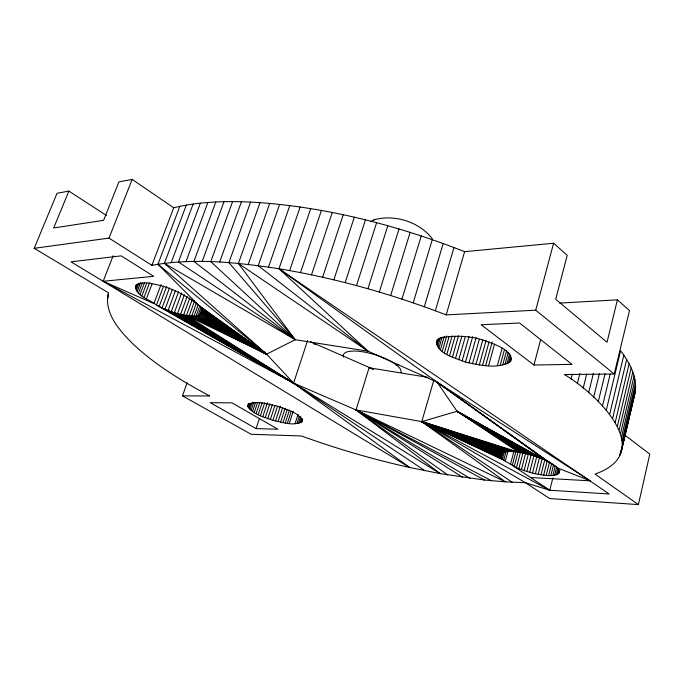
<?xml version="1.0" encoding="UTF-8"?>
<svg xmlns="http://www.w3.org/2000/svg" width="684" height="684" viewBox="0 0 684 684"><rect width="100%" height="100%" fill="white"/><g stroke="black" fill="none" stroke-linecap="round" stroke-linejoin="round"><path stroke-width="1.03" d="M624.432 434.81L649.8 454.133L638.403 504.595L595.037 474.089C658.264 451.765 595.345 392.625 564.403 374.558L614.241 374.02L629.502 310.579L617.413 299.849L559.589 303.097M621.747 449.704L634.795 393.89C638.163 378.166 629.819 362.853 620.576 350.755L606.289 410.169M106.473 215.477L68.87 191.093L57.037 193.273L34.2 248.309L109.004 238.109L151.882 265.341C193.931 257.68 237.083 262.357 278.969 268.752L609.145 493.976L549.782 490.248L525.449 482.724L505.459 481.861L484.46 480.031L440.222 473.627L293.59 383.108L156.448 305.073C150.412 299.609 133.243 295.582 136.253 284.595M187.125 382.843L182.474 395.865L209.68 395.959C181.927 381.15 154.618 364.649 131.773 342.804C119.007 329.816 103.626 312.52 108.465 292.82L34.2 248.309M247.676 405.774C254.474 399.08 268.667 404.689 277.242 406.099C285.886 409.605 298.429 411.777 302.516 421.019C294.693 427.038 281.97 422.002 272.907 420.369C264.195 416.941 252.302 414.675 247.676 405.774L248.36 403.757M617.413 299.849L607.024 342.265L555.707 299.276L567.224 255.329L553.604 243.248L464.616 251.661C399.165 225.977 330.252 207.953 260.014 202.626L238.408 263.46L368.035 351.191L437.085 382.159L548.294 461.58C568.635 472.687 557.118 477.8 540.984 474.747C531.759 473.268 522.653 470.669 514.274 466.497C509.794 462.863 499.046 460.298 500.979 452.902M622.243 446.703L635.376 390.547M620.901 452.586L634.795 393.89M620.559 433.434L634.077 375.935M621.551 436.931L634.957 379.765M622.158 440.308L635.462 383.476M622.389 443.565L635.598 387.076M619.704 455.33L620.927 450.123M615.241 422.267L629.109 363.785M617.413 426.098L631.161 367.941M619.182 429.826L632.811 371.993M612.667 418.334L626.672 359.527M609.683 414.299L623.825 355.184M602.484 405.954L610.205 374.037M598.269 401.662L605.066 373.721M593.644 397.284L599.398 373.78M588.608 392.847L593.413 373.344M163.51 286.168L156.448 305.073C168.042 311.16 180.867 315.752 194.085 315.999C201.549 317.692 205.722 309.33 198.676 305.286L157.953 264.238L179.824 206.354C206.158 200.934 233.278 200.908 260.014 202.626M556.186 474.816L557.734 468.617M557.451 474.363L558.742 469.19M558.435 473.807L559.204 470.695M559.11 473.148L559.871 470.096M583.153 388.35L586.735 373.917M550.842 475.483L553.424 465.214M552.86 475.38L555.186 466.12M113.185 255.671L103.156 281.286L153.72 276.31L121.162 255.85L70.991 261.835L103.156 281.286L293.59 383.108L356.056 409.938L421.797 421.609L549.782 490.248L552.852 477.979M577.305 383.792L579.895 373.438M554.647 475.149L556.716 466.907M543.66 475.098L547.285 460.785M546.217 475.346L549.577 462.033M571.054 379.192L572.337 374.08M548.619 475.474L551.714 463.171M538.214 474.286L542.104 458.981M540.984 474.747L544.874 459.434M532.52 473.054L536.692 456.767M535.384 473.721L539.548 457.416M526.834 471.481L531.297 454.193M529.664 472.311L534.11 455.014M518.865 468.617L523.106 452.338M521.413 469.626L525.628 453.355M524.072 470.583L528.287 454.313M516.01 451.132L512.273 465.402L549.782 490.248M514.274 466.497L518.002 452.235M516.48 467.574L520.729 451.286M533.956 365.025L481.126 324.729L519.635 323.01L571.978 364.367L533.956 365.025L540.693 339.444M510.495 464.316L513.983 451.047M436.401 342.547C437.76 337.255 444.626 337.015 449.08 336.631C460.178 335.639 471.43 336.545 482.117 339.76C491.146 343.522 512.444 348.301 510.666 361.186C497.892 369.864 479.732 365.034 465.505 362.092C456.04 357.971 433.801 353.483 437.315 339.29M503.227 451.56L501.586 457.733L421.797 421.609L433.741 380.415M504.484 451.585L502.578 458.776L421.797 421.609L457.049 411.272L548.235 461.828L278.969 268.752L300.156 206.978M506.297 450.619L503.851 459.845L421.797 421.609L505.459 481.861L356.056 409.938L369.078 367.761L428.013 377.38M508.092 450.696L505.391 460.939L421.797 421.609L512.248 482.263M614.241 374.02L535.734 310.194L553.604 243.248M501.218 452.107L500.44 454.928L421.797 421.609L525.449 482.724L549.714 498.559L638.403 504.595M501.338 452.705L500.508 455.8L421.797 421.609L518.438 452.124L533.161 455.467L543.934 459.571M501.996 452.62L500.893 456.732L421.797 421.609L515.693 451.782L518.438 452.124L457.049 411.272L437.085 382.159L590.181 480.809L530.485 477.509M506.887 363.922L509.666 353.671M508.503 363.153L510.726 354.928M509.768 362.238L511.162 357.091M510.666 361.186L511.487 358.142M500.184 365.299L504.347 350.02M502.697 365.008L506.587 350.712M504.946 364.546L508.28 352.26M497.413 365.436L502.141 348.147M488.615 365.589L494.575 343.984M482.545 365.359L489.094 341.778M485.674 365.555L492.206 341.932M475.902 364.495L482.759 339.948M479.279 364.999L486.127 340.427M468.976 363.024L476.158 337.503M472.456 363.828L479.33 339.315M462.068 361.032L469.01 336.554M465.505 362.092L472.712 336.588M458.716 359.861L465.394 336.4M452.406 357.236L458.545 335.81M455.484 358.596L461.897 336.152M446.832 354.338L452.141 335.938M449.508 355.817L455.091 336.417M440.411 349.738L444.292 336.4M442.257 351.285L446.712 335.912M444.412 352.824L449.14 336.451M436.46 343.855L437.649 339.794M436.905 345.249L438.974 338.152M186.296 205.106L164.399 263.306L295.249 339.7L368.035 351.191L278.969 268.752C336.109 278.251 392.137 294.086 446.165 314.897L464.616 251.661M437.717 346.702L440.376 337.597M438.897 348.207L442.129 337.092M435.315 310.775L453.988 247.523M424.311 306.765L443.198 243.513M413.187 302.884L432.279 239.648M401.953 299.13L421.258 235.929M390.641 295.514L410.152 232.372M379.287 292.059L398.994 228.978M367.898 288.751L387.811 225.754M356.518 285.613L376.61 222.719M298.455 423.345L300.738 416.274M299.789 423.097L301.422 418.044M345.163 282.646L365.436 219.872M300.883 422.738L302.191 418.685M301.704 422.267L302.687 419.224M295.103 423.481L298.036 414.427M296.882 423.473L299.173 416.419M285.228 423.028L289.477 410.032M333.852 279.859L354.303 217.213M287.365 423.242L291.281 411.229M289.323 423.345L293.239 411.315M278.063 421.72L282.654 407.767M280.551 422.259L285.134 408.297M491.565 480.749L356.056 409.938L440.222 473.627L409.622 467.488L293.59 383.108L307.586 340.478M282.954 422.695L287.203 409.716M272.907 420.369L277.516 406.424M322.626 277.251L343.24 214.75M275.498 421.087L280.431 406.142M265.187 417.744L269.829 403.808M267.726 418.685L272.352 404.748M270.308 419.566L274.925 405.621M256.072 428.594L277.926 429.227L231.987 402.859L210.219 402.671L256.072 428.594L259.39 418.685M260.382 415.727L264.717 402.773M262.733 416.761L267.384 402.816M311.502 274.84L332.27 212.493M300.498 272.608L321.42 210.45M254.226 412.503L257.586 402.517M256.107 413.589L259.792 402.611M258.167 414.666L262.177 402.696M248.224 407.425L249.583 403.398M248.916 408.357L250.609 403.329M249.874 409.34L252.242 402.32M251.088 410.366L253.79 402.354M252.541 411.426L255.577 402.423M289.648 270.582L310.707 208.611M247.805 406.561L248.831 403.534M268.487 267.128L289.794 205.568M279.636 204.371L258.219 265.7L368.035 351.191M248.189 264.477L269.701 203.387M250.583 202.071L228.901 262.647L295.249 339.7L266.589 354.158L186.475 315.435L192.281 299.515M202.105 308.099L199.566 315.127L266.589 354.158L293.59 383.108L424.995 470.737M219.684 262.04L241.426 201.737M202.592 309.587L200.814 314.529L266.589 354.158L164.399 263.306M202.815 310.81L201.737 313.785L266.589 354.158L157.953 264.238M198.069 305.004L194.085 315.999L266.589 354.158L198.676 305.286C187.373 296.24 174.292 289.212 160.278 285.433C152.694 284.253 141.272 279.585 135.492 286.596M199.796 305.859L196.18 315.863L266.589 354.158L200.13 306.757M200.916 307.552L198.018 315.572L266.589 354.158L201.258 308.168M194.641 300.832L189.203 315.777L266.589 354.158L202.045 309.501M232.569 201.609L210.775 261.639L295.249 339.7L238.408 263.46M196.453 302.995L191.751 315.965L266.589 354.158L202.49 310.75M187.16 296.42L180.61 314.298L293.59 383.108L162.04 307.894L169.435 288.032M202.182 261.433L224.019 201.686M189.776 298.044L183.603 314.939L293.59 383.108L165.041 309.211L172.402 289.358M181.705 292.761L174.394 312.614L293.59 383.108L186.475 315.435M215.793 201.977L193.914 261.425L295.249 339.7L178.438 261.989L200.344 203.157M184.458 294.659L177.532 313.52L293.59 383.108L168.119 310.442L175.463 290.597M185.997 261.613L207.893 202.464M178.575 291.735L171.248 311.579L293.59 383.108M159.167 306.509L166.58 286.63M160.996 284.672L153.9 303.593L103.156 281.286L409.622 467.488C372.925 459.332 336.776 448.747 301.43 435.973L251.165 434.289L182.474 395.865M171.231 262.562L193.136 204.037M146.35 298.985L152.01 283.997M140.023 294.445L144.521 282.62M151.882 265.341L173.719 207.791L179.824 206.354M141.879 295.95L146.727 283.167M143.999 297.472L149.574 282.74M135.398 287.682L136.535 284.698M135.654 288.879L137.552 283.911M136.261 290.17L138.903 283.227M137.202 291.538L140.588 282.637M138.459 292.966L142.212 283.099M107.764 295.736L108.534 293.778M107.422 298.746L108.585 295.77M109.004 238.109L132.174 179.405L173.719 207.791M68.87 191.093L53.685 227.969L103.6 220.342L118.93 181.85L132.174 179.405M513.086 451.568C509.007 451.628 503.706 450.765 500.679 454.133L421.797 421.609L513.086 451.568L515.693 451.782M373.815 219.932C394.069 213.844 419.865 221.881 432.45 239.084M370.702 221.736L374.806 219.35M446.165 314.897L535.734 310.194M501.235 453.432L421.797 421.609L510.666 451.474M373.105 369.138L310.51 341.778M502.107 452.825L421.797 421.609L508.443 451.5M503.27 452.321L421.797 421.609L506.459 451.654M421.797 421.609L504.732 451.927M556.562 467.54L590.181 480.809M313.246 343.462L315.136 344.454M484.46 480.031L356.056 409.938L447.755 474.935M541.463 458.468L457.049 411.272L521.302 452.586M538.821 457.416L457.049 411.272L524.243 453.15M536.042 456.408L457.049 411.272L527.219 453.834M533.161 455.467L457.049 411.272L530.203 454.604M470.002 478.287L356.056 409.938L462.658 477.27M202.336 312.896L266.589 354.158L202.584 311.878M548.294 461.58L555.075 466.428M437.085 382.159L546.2 460.691M401.14 372.566L400.824 369.899A30.207 9.473 17.1 0 0 388.666 360.117M343.496 357.074A30.207 9.473 17.1 0 1 366.487 352.474L374.199 354.423A30.207 9.473 17.1 0 1 381.775 357.031M382.681 357.399A30.207 9.473 17.1 0 1 387.871 359.716M398.806 364.333A28.147 9.037 17.1 0 1 396.198 365.128M373.131 369.009L369.078 367.761L373.122 369.069"/></g></svg>
